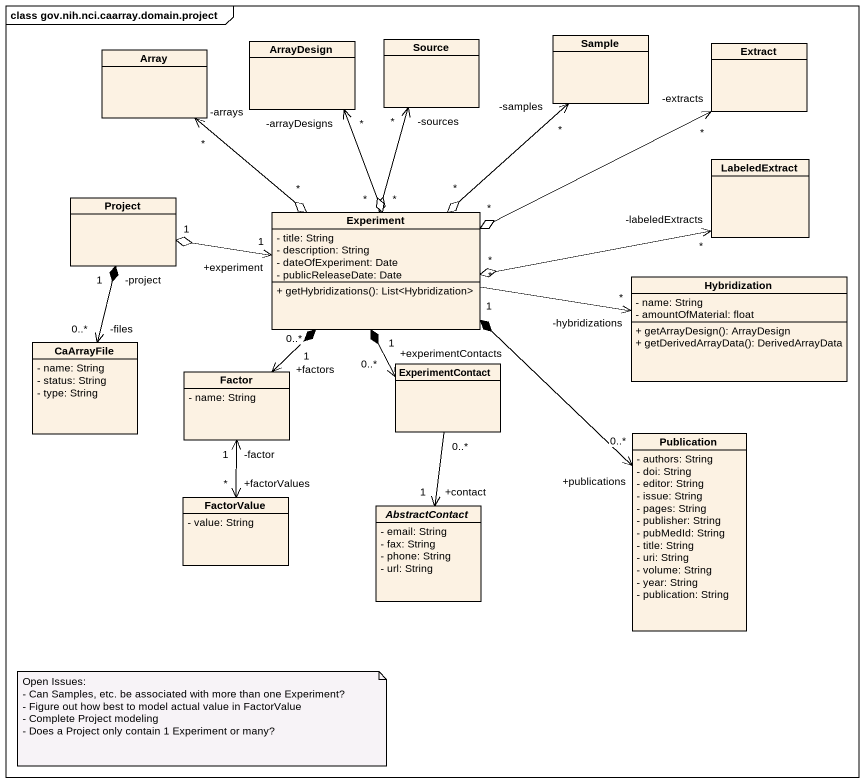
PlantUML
@startuml
mainframe class gov.nih.nci.caarray.domain.project
hide circle
hide empty members
skinparam classAttributeIconSize 0
class Array
class ArrayDesign
class Source
class Sample
class Extract
class LabeledExtract
class Project
class Experiment {
  - title: String
  - description: String
  - dateOfExperiment: Date
  - publicReleaseDate: Date
  + getHybridizations(): List<Hybridization>
}
class Hybridization {
  - name: String
  - amountOfMaterial: float
  + getArrayDesign(): ArrayDesign
  + getDerivedArrayData(): DerivedArrayData
}
class CaArrayFile {
  - name: String
  - status: String
  - type: String
}
class Factor {
  - name: String
}
class ExperimentContact
class Publication {
  - authors: String
  - doi: String
  - editor: String
  - issue: String
  - pages: String
  - publisher: String
  - pubMedId: String
  - title: String
  - uri: String
  - volume: String
  - year: String
  - publication: String
}
class FactorValue {
  - value: String
}
abstract class AbstractContact {
  - email: String
  - fax: String
  - phone: String
  - url: String
}
Project "1" o-right-> "+experiment\n1" Experiment
Project "-project\n1" *--> "-files\n0..*" CaArrayFile
Experiment "*" o-up-> "-arrays\n*" Array
Experiment "*" o-up-> "-arrayDesigns\n*" ArrayDesign
Experiment "*" o-up-> "-sources\n*" Source
Experiment "*" o-up-> "-samples\n*" Sample
Experiment "*" o-right-> "-extracts\n*" Extract
Experiment "*" o-right-> "-labeledExtracts\n*" LabeledExtract
Experiment "*" -right-> "-hybridizations\n*" Hybridization
Experiment "1" *--> "+factors\n0..*" Factor
Experiment "1" *--> "+experimentContacts\n0..*" ExperimentContact
Experiment "1" *--> "+publications\n0..*" Publication
ExperimentContact "0..*" --> "+contact\n1" AbstractContact
FactorValue "+factorValues\n*" <-up-> "-factor\n1" Factor
note as N1
  Open Issues:
  - Can Samples, etc. be associated with more than one Experiment?
  - Figure out how best to model actual value in FactorValue
  - Complete Project modeling
  - Does a Project only contain 1 Experiment or many?
end note
@enduml
